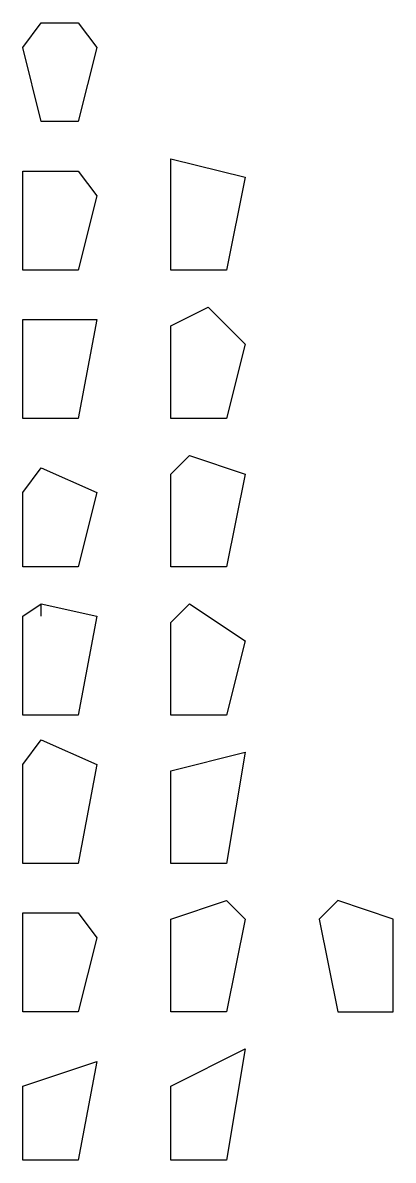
# Model space of a CAD drawing. Header units: millimetres. Extents: x 951 to 3951, y -9600 to -400.
import ezdxf

# ---------------------------------------------------------------- set-up
doc = ezdxf.new("R2010")
doc.units = ezdxf.units.MM
doc.header["$MEASUREMENT"] = 0
doc.layers.add('profiles', color=7, linetype='Continuous', true_color=0x7d26cd)

msp = doc.modelspace()

# ---------------------------------------------------------------- linework, layer by layer
at = {"layer": 'profiles'}
msp.add_line((1101, -5200), (1101, -5100), dxfattribs=at)
for points in [[(1101, -400), (1401, -400), (1551, -600), (1401, -1200), (1101, -1200), (951, -600)], [(2151, -1500), (2751, -1650), (2601, -2400), (2151, -2400)], [(951, -1600), (1401, -1600), (1551, -1800), (1401, -2400), (951, -2400)], [(2151, -2850), (2451, -2700), (2751, -3000), (2601, -3600), (2151, -3600)], [(951, -2800), (1551, -2800), (1401, -3600), (951, -3600)], [(2151, -4050), (2301, -3900), (2751, -4050), (2601, -4800), (2151, -4800)], [(951, -4200), (1101, -4000), (1551, -4200), (1401, -4800), (951, -4800)], [(951, -5200), (1101, -5100), (1551, -5200), (1401, -6000), (951, -6000)], [(2151, -5250), (2301, -5100), (2751, -5400), (2601, -6000), (2151, -6000)], [(951, -6400), (1101, -6200), (1551, -6400), (1401, -7200), (951, -7200)], [(2151, -6450), (2751, -6300), (2601, -7200), (2151, -7200)], [(2151, -7650), (2601, -7500), (2751, -7650), (2601, -8400), (2151, -8400)], [(3951, -7650), (3501, -7500), (3351, -7650), (3501, -8400), (3951, -8400)], [(951, -7600), (1401, -7600), (1551, -7800), (1401, -8400), (951, -8400)], [(2151, -9000), (2751, -8700), (2601, -9600), (2151, -9600)], [(951, -9000), (1551, -8800), (1401, -9600), (951, -9600)]]:
    msp.add_lwpolyline(points, close=True, dxfattribs=at)

doc.saveas('drawing.dxf')
